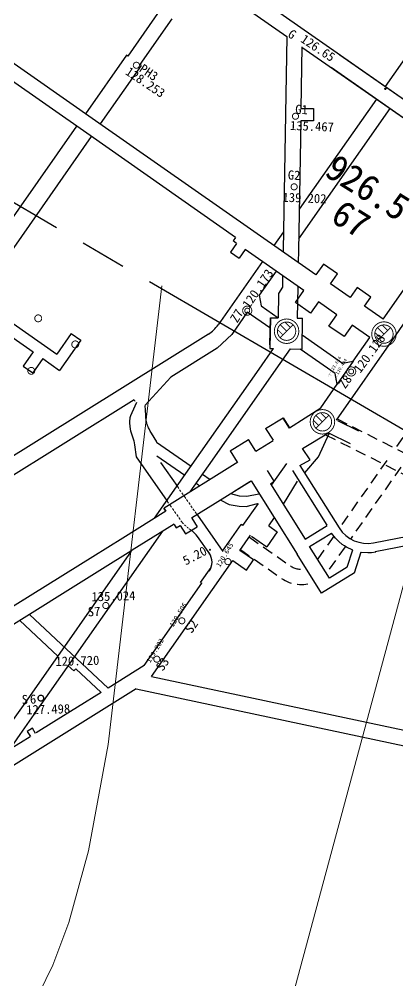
# Model space of a CAD drawing. Header units: inches. Extents: x 36473197 to 36486087, y 3899343 to 3911260.
# Drawn here: x 36483139.6 to 36483262.8, y 3904039.3 to 3904352.6 of the extents above; entities that cross this region are included whole.
import ezdxf

# ---------------------------------------------------------------- set-up
doc = ezdxf.new("R2010")
doc.units = ezdxf.units.IN
doc.header["$MEASUREMENT"] = 0
doc.linetypes.add('可采边界', pattern=[0.047, 0.02, -0.002, 0.003, -0.002, 0.02])
doc.linetypes.add('虚线', pattern=[0.0045, 0.00175, -0.001, 0.00175])
doc.layers.get('0').update_dxf_attribs({"lineweight": 0})
doc.layers.get('Defpoints').update_dxf_attribs({"lineweight": 0})
for name, color, linetype, lineweight in [('4煤底板等值线', 7, 'Continuous', 0), ('井筒', 7, 'Continuous', 0), ('可采边界', 7, 'Continuous', 0), ('四盘区辅运巷', 7, 'Continuous', 0), ('导线点', 7, 'Continuous', 0), ('巷道', 7, 'Continuous', 0), ('巷道掘进尺', 7, 'Continuous', 0), ('立交巷道', 7, 'Continuous', 0), ('西区开拓设计', 7, 'Continuous', 0)]:
    doc.layers.add(name, color=color, linetype=linetype, lineweight=lineweight)
doc.layers.add('保护煤柱', color=7, linetype='Continuous', lineweight=0, true_color=0xff0042)
doc.layers.add('巷道1', color=7, linetype='Continuous', lineweight=0, true_color=0x2d2d2d)
doc.styles.add('仿宋', font='simfang.ttf')
doc.styles.add('宋体', font='SIMSUN.TTC')
doc.styles.add('黑体', font='simhei.ttf')
doc.linetypes.add('保护煤柱', pattern='A,0.0195,-0.001,[6,西北矿业高家堡煤矿2022年采掘接续图(2022.8.14).shx,S=1.01575e-06,R=0,X=0,Y=0],0.0195', length=0.04)
doc.dimstyles.get("Standard").update_dxf_attribs({"dimtxt": 30, "dimasz": 20, "dimexe": 0.18, "dimexo": 0.0625, "dimgap": 0.09, "dimtad": 1, "dimdec": 0, "dimzin": 0, "dimdsep": 46, "dimtxsty": '仿宋', "dimcen": 0.09, "dimclrd": 150, "dimclre": 150, "dimadec": 0, "dimazin": 0, "dimtfac": 1, "dimtdec": 0, "dimtofl": 0, "dimtmove": 0, "dimatfit": 3, "dimfxl": 1, "dimtolj": 1, "dimtzin": 0, "dimlwd": 0, "dimarcsym": 0})

# ---------------------------------------------------------------- blocks, each defined once
blk = doc.blocks.new('lr_block_417')
at = {"color": 7, "const_width": 0.3}
for points in [[(1.5, 0), (1.45, 0.39), (1.3, 0.75), (1.06, 1.06), (0.75, 1.3), (0.39, 1.45), (0, 1.5), (-0.39, 1.45), (-0.75, 1.3), (-1.06, 1.06), (-1.3, 0.75), (-1.45, 0.39), (-1.5, 0), (-1.45, -0.39), (-1.3, -0.75), (-1.06, -1.06), (-0.75, -1.3), (-0.39, -1.45), (0, -1.5), (0.39, -1.45), (0.75, -1.3), (1.06, -1.06), (1.3, -0.75), (1.45, -0.39), (1.5, 0)], [(0.8, 0), (0.77, 0.21), (0.69, 0.4), (0.57, 0.57), (0.4, 0.69), (0.21, 0.77), (0, 0.8), (-0.21, 0.77), (-0.4, 0.69), (-0.57, 0.57), (-0.69, 0.4), (-0.77, 0.21), (-0.8, 0), (-0.77, -0.21), (-0.69, -0.4), (-0.57, -0.57), (-0.4, -0.69), (-0.21, -0.77), (0, -0.8), (0.21, -0.77), (0.4, -0.69), (0.57, -0.57), (0.69, -0.4), (0.77, -0.21), (0.8, 0)]]:
    blk.add_lwpolyline(points, dxfattribs=at)
blk = doc.blocks.new('lr_block_436')
at = {"color": 7, "const_width": 0.3}
for points in [[(1.5, 0), (1.45, 0.39), (1.3, 0.75), (1.06, 1.06), (0.75, 1.3), (0.39, 1.45), (0, 1.5), (-0.39, 1.45), (-0.75, 1.3), (-1.06, 1.06), (-1.3, 0.75), (-1.45, 0.39), (-1.5, 0), (-1.45, -0.39), (-1.3, -0.75), (-1.06, -1.06), (-0.75, -1.3), (-0.39, -1.45), (0, -1.5), (0.39, -1.45), (0.75, -1.3), (1.06, -1.06), (1.3, -0.75), (1.45, -0.39), (1.5, 0)], [(0.8, 0), (0.77, 0.21), (0.69, 0.4), (0.57, 0.57), (0.4, 0.69), (0.21, 0.77), (0, 0.8), (-0.21, 0.77), (-0.4, 0.69), (-0.57, 0.57), (-0.69, 0.4), (-0.77, 0.21), (-0.8, 0), (-0.77, -0.21), (-0.69, -0.4), (-0.57, -0.57), (-0.4, -0.69), (-0.21, -0.77), (0, -0.8), (0.21, -0.77), (0.4, -0.69), (0.57, -0.57), (0.69, -0.4), (0.77, -0.21), (0.8, 0)]]:
    blk.add_lwpolyline(points, dxfattribs=at)
blk = doc.blocks.new('lr_block_100_1')
at = {"color": 7, "const_width": 0.3}
for points in [[(4, 0), (3.86, 1.04), (3.46, 2), (2.83, 2.83), (2, 3.46), (1.04, 3.86), (0, 4), (-1.04, 3.86), (-2, 3.46), (-2.83, 2.83), (-3.46, 2), (-3.86, 1.04), (-4, 0), (-3.86, -1.04), (-3.46, -2), (-2.83, -2.83), (-2, -3.46), (-1.04, -3.86), (0, -4), (1.04, -3.86), (2, -3.46), (2.83, -2.83), (3.46, -2), (3.86, -1.04), (4, 0)], [(3, 0), (2.9, 0.78), (2.6, 1.5), (2.12, 2.12), (1.5, 2.6), (0.78, 2.9), (0, 3), (-0.78, 2.9), (-1.5, 2.6), (-2.12, 2.12), (-2.6, 1.5), (-2.9, 0.78), (-3, 0), (-2.9, -0.78), (-2.6, -1.5), (-2.12, -2.12), (-1.5, -2.6), (-0.78, -2.9), (0, -3), (0.78, -2.9), (1.5, -2.6), (2.12, -2.12), (2.6, -1.5), (2.9, -0.78), (3, 0)], [(-2.8, 0.4), (-1.2, -1.2)], [(-2.12, -2.12), (2.12, 2.12)], [(-2.12, 2.12), (0, 0)], [(-0.4, 2.8), (1.2, 1.2)], [(-0.4, 2.8), (1.2, 1.2)]]:
    blk.add_lwpolyline(points, dxfattribs=at)
blk = doc.blocks.new('lr_block_101_1')
at = {"color": 7, "const_width": 0.3}
for points in [[(4, 0), (3.86, 1.04), (3.46, 2), (2.83, 2.83), (2, 3.46), (1.04, 3.86), (0, 4), (-1.04, 3.86), (-2, 3.46), (-2.83, 2.83), (-3.46, 2), (-3.86, 1.04), (-4, 0), (-3.86, -1.04), (-3.46, -2), (-2.83, -2.83), (-2, -3.46), (-1.04, -3.86), (0, -4), (1.04, -3.86), (2, -3.46), (2.83, -2.83), (3.46, -2), (3.86, -1.04), (4, 0)], [(3, 0), (2.9, 0.78), (2.6, 1.5), (2.12, 2.12), (1.5, 2.6), (0.78, 2.9), (0, 3), (-0.78, 2.9), (-1.5, 2.6), (-2.12, 2.12), (-2.6, 1.5), (-2.9, 0.78), (-3, 0), (-2.9, -0.78), (-2.6, -1.5), (-2.12, -2.12), (-1.5, -2.6), (-0.78, -2.9), (0, -3), (0.78, -2.9), (1.5, -2.6), (2.12, -2.12), (2.6, -1.5), (2.9, -0.78), (3, 0)], [(-2.8, 0.4), (-1.2, -1.2)], [(-2.12, -2.12), (2.12, 2.12)], [(-2.12, 2.12), (0, 0)], [(-0.4, 2.8), (1.2, 1.2)], [(-0.4, 2.8), (1.2, 1.2)]]:
    blk.add_lwpolyline(points, dxfattribs=at)
blk = doc.blocks.new('临时经纬仪导线点')
at = {"color": 0, "const_width": 0.3}
blk.add_lwpolyline([(1, 0), (0.97, 0.26), (0.87, 0.5), (0.71, 0.71), (0.5, 0.87), (0.26, 0.97), (0, 1), (-0.26, 0.97), (-0.5, 0.87), (-0.71, 0.71), (-0.87, 0.5), (-0.97, 0.26), (-1, 0), (-0.97, -0.26), (-0.87, -0.5), (-0.71, -0.71), (-0.5, -0.87), (-0.26, -0.97), (0, -1), (0.26, -0.97), (0.5, -0.87), (0.71, -0.71), (0.87, -0.5), (0.97, -0.26), (1, 0)], dxfattribs=at)
blk = doc.blocks.new('lr_block_360')
at = {"color": 7, "const_width": 0.3}
blk.add_lwpolyline([(1, 0), (0.97, 0.26), (0.87, 0.5), (0.71, 0.71), (0.5, 0.87), (0.26, 0.97), (0, 1), (-0.26, 0.97), (-0.5, 0.87), (-0.71, 0.71), (-0.87, 0.5), (-0.97, 0.26), (-1, 0), (-0.97, -0.26), (-0.87, -0.5), (-0.71, -0.71), (-0.5, -0.87), (-0.26, -0.97), (0, -1), (0.26, -0.97), (0.5, -0.87), (0.71, -0.71), (0.87, -0.5), (0.97, -0.26), (1, 0)], dxfattribs=at)
blk = doc.blocks.new('lr_block_351')
at = {"color": 7, "const_width": 0.3}
blk.add_lwpolyline([(1, 0), (0.97, 0.26), (0.87, 0.5), (0.71, 0.71), (0.5, 0.87), (0.26, 0.97), (0, 1), (-0.26, 0.97), (-0.5, 0.87), (-0.71, 0.71), (-0.87, 0.5), (-0.97, 0.26), (-1, 0), (-0.97, -0.26), (-0.87, -0.5), (-0.71, -0.71), (-0.5, -0.87), (-0.26, -0.97), (0, -1), (0.26, -0.97), (0.5, -0.87), (0.71, -0.71), (0.87, -0.5), (0.97, -0.26), (1, 0)], dxfattribs=at)
blk = doc.blocks.new('lr_block_314')
at = {"true_color": 0xff8040}
blk.add_hatch(color=11, dxfattribs=at).paths.add_polyline_path([(0.02, -0.01), (0.02, -0.01), (0.02, 0), (0.02, 0), (0.02, 0.01), (0.02, 0.02), (0.01, 0.02), (0.01, 0.02), (0, 0.02), (0, 0.02), (-0.01, 0.02), (-0.02, 0.02), (-0.02, 0.01), (-0.02, 0.01), (-0.02, 0), (-0.02, 0), (-0.02, -0.01), (-0.02, -0.02), (-0.01, -0.02), (-0.01, -0.02), (0, -0.02), (0, -0.02), (0.01, -0.02), (0.02, -0.02)], flags=17)
blk = doc.blocks.new('lr_block_315')
at = {"true_color": 0xff8040}
blk.add_hatch(color=11, dxfattribs=at).paths.add_polyline_path([(0.02, -0.01), (0.02, -0.01), (0.02, 0), (0.02, 0), (0.02, 0.01), (0.02, 0.02), (0.01, 0.02), (0.01, 0.02), (0, 0.02), (0, 0.02), (-0.01, 0.02), (-0.02, 0.02), (-0.02, 0.01), (-0.02, 0.01), (-0.02, 0), (-0.02, 0), (-0.02, -0.01), (-0.02, -0.02), (-0.01, -0.02), (-0.01, -0.02), (0, -0.02), (0, -0.02), (0.01, -0.02), (0.02, -0.02)], flags=17)
blk = doc.blocks.new('lr_block_316')
at = {"true_color": 0xff8040}
blk.add_hatch(color=11, dxfattribs=at).paths.add_polyline_path([(0.02, -0.01), (0.02, -0.01), (0.02, 0), (0.02, 0), (0.02, 0.01), (0.02, 0.02), (0.01, 0.02), (0.01, 0.02), (0, 0.02), (0, 0.02), (-0.01, 0.02), (-0.02, 0.02), (-0.02, 0.01), (-0.02, 0.01), (-0.02, 0), (-0.02, 0), (-0.02, -0.01), (-0.02, -0.02), (-0.01, -0.02), (-0.01, -0.02), (0, -0.02), (0, -0.02), (0.01, -0.02), (0.02, -0.02)], flags=17)
blk = doc.blocks.new('lr_block_316_1')
at = {"true_color": 0xff8040}
blk.add_hatch(color=11, dxfattribs=at).paths.add_polyline_path([(0.02, -0.01), (0.02, -0.01), (0.02, 0), (0.02, 0), (0.02, 0.01), (0.02, 0.02), (0.01, 0.02), (0.01, 0.02), (0, 0.02), (0, 0.02), (-0.01, 0.02), (-0.02, 0.02), (-0.02, 0.01), (-0.02, 0.01), (-0.02, 0), (-0.02, 0), (-0.02, -0.01), (-0.02, -0.02), (-0.01, -0.02), (-0.01, -0.02), (0, -0.02), (0, -0.02), (0.01, -0.02), (0.02, -0.02)], flags=17)
blk = doc.blocks.new('lr_block_315_1')
at = {"true_color": 0xff8040}
blk.add_hatch(color=11, dxfattribs=at).paths.add_polyline_path([(0.02, -0.01), (0.02, -0.01), (0.02, 0), (0.02, 0), (0.02, 0.01), (0.02, 0.02), (0.01, 0.02), (0.01, 0.02), (0, 0.02), (0, 0.02), (-0.01, 0.02), (-0.02, 0.02), (-0.02, 0.01), (-0.02, 0.01), (-0.02, 0), (-0.02, 0), (-0.02, -0.01), (-0.02, -0.02), (-0.01, -0.02), (-0.01, -0.02), (0, -0.02), (0, -0.02), (0.01, -0.02), (0.02, -0.02)], flags=17)
blk = doc.blocks.new('*D205')
at = {"layer": 'Defpoints', "color": 0, "transparency": 16777216}
for p in [(36485936.09, 3904772.87), (36482207.75, 3899448.44), (36482358.83, 3899342.66)]:
    blk.add_point(p, dxfattribs=at)
at = {"layer": '四盘区辅运巷', "color": 150, "lineweight": -2, "transparency": 16777216}
for p, q in [((36485936.14, 3904772.84), (36486087.31, 3904666.98)), ((36482207.81, 3899448.41), (36482358.98, 3899342.55))]:
    blk.add_line(p, q, dxfattribs=at)
at = {"layer": '四盘区辅运巷', "color": 150, "lineweight": 0, "transparency": 16777216}
blk.add_line((36486075.69, 3904650.7), (36482370.3, 3899359.04), dxfattribs=at)
at = {"layer": '四盘区辅运巷', "color": 150, "transparency": 16777216}
for points in [[(36486072.96, 3904652.61), (36486078.42, 3904648.79), (36486087.16, 3904667.08)], [(36482367.57, 3899360.95), (36482373.03, 3899357.13), (36482358.83, 3899342.66)]]:
    blk.add_solid(points, dxfattribs=at)
at = {"layer": '四盘区辅运巷', "color": 0, "transparency": 16777216, "insert": (36484210.49, 3902013.62), "char_height": 30, "attachment_point": 5, "rotation": 54.9991, "style": '仿宋'}
blk.add_mtext('\\A1;650', dxfattribs=at)

msp = doc.modelspace()

# ---------------------------------------------------------------- linework, layer by layer
at = {"layer": '4煤底板等值线', "color": 7, "linetype": 'Continuous', "lineweight": 0, "flags": 128}
for points in [[(36483145.91, 3904034.97), (36483150.51, 3904044.32), (36483155.75, 3904058.23), (36483162.1, 3904081.59), (36483168.52, 3904116.21), (36483186.02, 3904265.7)], [(36483228.66, 3904034.47), (36483276.93, 3904213.84)]]:
    msp.add_lwpolyline(points, dxfattribs=at)
at = {"layer": '保护煤柱', "color": 1, "linetype": '保护煤柱', "lineweight": 30, "ltscale": 3750, "true_color": 0xff0000}
msp.add_arc((36483278.44, 3904278.55, -0.2), 409.89, 83.3491, 268.7631, dxfattribs=at)
msp.add_arc((36483278.44, 3904278.55, -0.2), 409.89, 83.3491, 268.7631, dxfattribs=at)
at = {"layer": '可采边界', "linetype": '可采边界', "lineweight": 30, "ltscale": 5000, "flags": 128}
msp.add_lwpolyline([(36482890.49, 3904878.59), (36482874.03, 3904848.73), (36482864.38, 3904826.44), (36482852.28, 3904788.78), (36482843.27, 3904750.22), (36482826.19, 3904566.7), (36482825.62, 3904535.03), (36482826.03, 3904527.65), (36482826.82, 3904521.5), (36482827.44, 3904518.47), (36482828.64, 3904514.46), (36482830.95, 3904508.61), (36482832.79, 3904504.85), (36482833.82, 3904503.03), (36482837.17, 3904498.06), (36482840.87, 3904493.33), (36482857.49, 3904475.64), (36482898.18, 3904439.37), (36482935.02, 3904411.22), (36483404.1, 3904137.41), (36483593.98, 3904056.36), (36483643.59, 3904040.14), (36483677.07, 3904031.93), (36483701.95, 3904027.95), (36483717.88, 3904026.72), (36483725.47, 3904026.59), (36483740.62, 3904027.31), (36483752.79, 3904029.17), (36483764.72, 3904032.17), (36483772.41, 3904034.93), (36483797.37, 3904048.24), (36483800.87, 3904050.36), (36483830.53, 3904074.08), (36483863.4, 3904108.5), (36483908.01, 3904166.75), (36483940.98, 3904215.19)], dxfattribs=at)
at = {"layer": '导线点', "color": 7, "const_width": 0.3}
for points in [[(36483146.88, 3904255.11, -1), (36483144.62, 3904255.11, -1), (36483146.88, 3904255.11)], [(36483158.94, 3904246.63, -1), (36483156.68, 3904246.63, -1), (36483158.94, 3904246.63)], [(36483144.62, 3904238, -1), (36483142.37, 3904238, -1), (36483144.62, 3904238)]]:
    msp.add_lwpolyline(points, format="xyb", dxfattribs=at)
at = {"layer": '导线点', "color": 7}
for centre, radius in [((36483258.7, 3904329.88), 0.25), ((36483146.62, 3904131.37), 0.892)]:
    msp.add_circle(centre, radius, dxfattribs=at)
at = {"layer": '巷道', "color": 30, "linetype": 'Continuous', "lineweight": 30, "true_color": 0xff8000}
msp.add_line((36483215.82, 3904176.38), (36483211.89, 3904179.13), dxfattribs=at)
at = {"layer": '巷道1', "color": 30, "linetype": 'Continuous', "lineweight": 30, "true_color": 0xff8000}
for p, q in [((36483201.74, 3904370.53, -0.2), (36483281.32, 3904314.81, -0.2)), ((36483198.87, 3904366.44, -0.2), (36483226.66, 3904346.98, -0.2)), ((36483275.89, 3904355.24, -0.2), (36483258.68, 3904330.66, -0.2)), ((36483226.66, 3904346.99), (36483225.44, 3904277.34)), ((36483231.6, 3904343.53), (36483231.25, 3904323.53)), ((36483231.6, 3904343.52, -0.2), (36483278.45, 3904310.72, -0.2)), ((36483243.93, 3904340.99, -0.2), (36483385.21, 3904242.07, -0.2)), ((36483241.06, 3904336.9, -0.2), (36483369.93, 3904246.66, -0.2)), ((36483255.81, 3904326.57, -0.2), (36483230.68, 3904290.67, -0.2)), ((36483231.25, 3904323.53), (36483235.34, 3904323.53)), ((36483235.34, 3904323.53), (36483235.34, 3904319.52)), ((36483231.18, 3904319.5), (36483230.44, 3904277.25)), ((36483235.34, 3904319.52), (36483231.18, 3904319.5)), ((36483225.55, 3904283.34, -0.2), (36483222.41, 3904278.87, -0.2)), ((36483210.29, 3904279.54, -0.2), (36483208.28, 3904276.68, -0.2)), ((36483209.99, 3904281.46, -0.2), (36483209.19, 3904280.32, -0.2)), ((36483208.28, 3904276.68, -0.2), (36483211.15, 3904274.67, -0.2)), ((36483213.16, 3904277.54, -0.2), (36483211.15, 3904274.67, -0.2)), ((36483218.74, 3904273.63, -0.2), (36483204.3, 3904252.99, -0.2)), ((36483257.98, 3904254.82, -0.2), (36483270.2, 3904272.34, -0.2)), ((36483262.23, 3904249.74, -0.2), (36483275.6, 3904269.3, -0.2)), ((36483231.3, 3904264.83, -0.2), (36483231.3, 3904264.83, -0.2)), ((36483130.26, 3904258.55), (36483151.8, 3904243.47)), ((36483128.08, 3904255.44), (36483144.13, 3904244.2)), ((36483201.15, 3904250, -0.2), (36483128.7, 3904204.73, -0.2)), ((36483156.5, 3904250.18), (36483159.61, 3904248)), ((36483242.79, 3904221.89, -0.2), (36483262.23, 3904249.74, -0.2)), ((36483147.24, 3904242.02), (36483152.73, 3904238.17)), ((36483248.29, 3904241.14, -0.2), (36483243.03, 3904233.64, -0.2)), ((36483140.86, 3904239.53), (36483143.97, 3904237.35)), ((36483188.9, 3904235.98, -0.2), (36483180.61, 3904226.82, -0.2)), ((36483176.98, 3904228.54, -0.2), (36483111.75, 3904187.77, -0.2)), ((36483176.98, 3904228.54, -0.2), (36483177.25, 3904228.11, -0.2)), ((36483227.5, 3904219.42, -0.2), (36483237.71, 3904225.91, -0.2)), ((36483219.75, 3904219.18, -0.2), (36483225.43, 3904222.73, -0.2)), ((36483219.75, 3904219.18, -0.2), (36483225.43, 3904222.73, -0.2)), ((36483225.4, 3904222.59, -0.2), (36483227.47, 3904219.29, -0.2)), ((36483225.43, 3904222.73, -0.2), (36483227.5, 3904219.42, -0.2)), ((36483225.43, 3904222.73, -0.2), (36483227.5, 3904219.42, -0.2)), ((36483219.75, 3904219.18, -0.2), (36483222.18, 3904215.41, -0.2)), ((36483243.19, 3904221.8, -0.2), (36483249.96, 3904218.45, -0.2)), ((36483236.95, 3904210.04), (36483240.47, 3904217.56, -0.2)), ((36483240.18, 3904217.85, -0.2), (36483247.32, 3904214.37, -0.2)), ((36483184.28, 3904214.81, -0.2), (36483195.51, 3904206.95, -0.2)), ((36483208.22, 3904211.97, -0.2), (36483214.16, 3904215.68, -0.2)), ((36483216.63, 3904211.81, -0.2), (36483214.16, 3904215.68, -0.2)), ((36483216.63, 3904211.81, -0.2), (36483222.24, 3904215.31, -0.2)), ((36483177.6, 3904210.04, 1.82), (36483187.74, 3904195.56, 1.82)), ((36483184.35, 3904210.37, -0.2), (36483193.44, 3904204, -0.2)), ((36483208.22, 3904211.97, -0.2), (36483210.55, 3904208.24, -0.2)), ((36483208.22, 3904211.97, -0.2), (36483210.55, 3904208.24, -0.2)), ((36483232.49, 3904204.83), (36483236.95, 3904210.04)), ((36483185.58, 3904208.11, 1.82), (36483191.05, 3904200.29, 1.82)), ((36483210.69, 3904208.21, -0.2), (36483186.69, 3904193.21, -0.2)), ((36483226.52, 3904207.78, -0.2), (36483221.58, 3904200.78, -0.2)), ((36483230.91, 3904207.17, -0.2), (36483234.22, 3904209.06, -0.2)), ((36483230.91, 3904207.17, -0.2), (36483243.75, 3904186.82, -0.2)), ((36483199.27, 3904204.32, -0.2), (36483201.72, 3904202.6, -0.2)), ((36483222.57, 3904202.03, -0.2), (36483220.33, 3904205.52, -0.2)), ((36483228.53, 3904205.51, -0.2), (36483239.67, 3904187.69, -0.2)), ((36483195.68, 3904190.11, -0.2), (36483215.05, 3904202.17, -0.2)), ((36483197.21, 3904201.37, -0.2), (36483198.4, 3904200.53, -0.2)), ((36483209.37, 3904198.66, -0.2), (36483214.61, 3904201.93, -0.2)), ((36483215.05, 3904202.17, -0.2), (36483229.99, 3904178.25, -0.2)), ((36483221.33, 3904201.18, -0.2), (36483222.57, 3904202.03, -0.2)), ((36483221.33, 3904201.18, -0.2), (36483232.59, 3904183.15, -0.2)), ((36483225.54, 3904194.62), (36483230.13, 3904202.07)), ((36483212.35, 3904187.65, -0.2), (36483217.43, 3904194.78, -0.2)), ((36483187.27, 3904192.28, -0.2), (36483173.24, 3904183.51, -0.2)), ((36483186.63, 3904193.3, -0.2), (36483187.27, 3904192.28, -0.2)), ((36483187.27, 3904192.28, -0.2), (36483186.63, 3904193.3, -0.2)), ((36483197.57, 3904190.99, 1.82), (36483205.87, 3904179.15, 1.82)), ((36483189.95, 3904188.05, -0.2), (36483176.31, 3904179.53, -0.2)), ((36483190, 3904187.91, -0.2), (36483190.66, 3904186.85, -0.2)), ((36483195.75, 3904190.03, -0.2), (36483197.5, 3904187.23, -0.2)), ((36483205.76, 3904179.3, -0.2), (36483211.85, 3904187.99, -0.2)), ((36483212.35, 3904187.65, -0.2), (36483211.85, 3904187.99, -0.2)), ((36483220.84, 3904187.48), (36483222.63, 3904190.2)), ((36483298.3, 3904190.33, -0.2), (36483254.88, 3904181.89, -0.2)), ((36483305, 3904188.68, -0.2), (36483255.43, 3904179.04, -0.2)), ((36483190.66, 3904186.85, -0.2), (36483191.93, 3904187.65, -0.2)), ((36483191.93, 3904187.65, -0.2), (36483193.68, 3904184.85, -0.2)), ((36483193.68, 3904184.85, -0.2), (36483197.5, 3904187.23, -0.2)), ((36483223.57, 3904185.6, 0), (36483220.12, 3904180.69, 0)), ((36483220.85, 3904187.5), (36483223.55, 3904185.58)), ((36483232.59, 3904183.15, -0.2), (36483239.8, 3904187.66, -0.2)), ((36483173.24, 3904183.51, -0.2), (36483139.1, 3904162.18, -0.2)), ((36483197.53, 3904184.08, 1.82), (36483201.48, 3904178.43, 1.82)), ((36483211.39, 3904179.48, -0.2), (36483214.86, 3904184.44, -0.2)), ((36483215.16, 3904184.17), (36483220.12, 3904180.69)), ((36483175.89, 3904179.27, -0.2), (36483166.68, 3904173.51, -0.2)), ((36483176.31, 3904179.53, -0.2), (36483175.89, 3904179.27, -0.2)), ((36483215.82, 3904176.38, 0), (36483211.39, 3904179.48, 0)), ((36483240.53, 3904170.45, -0.2), (36483234.07, 3904180.79, -0.2)), ((36483246.32, 3904174.06, -0.2), (36483248.16, 3904179.72, -0.2)), ((36483248.67, 3904172.23, -0.2), (36483250.88, 3904179.03, -0.2)), ((36483164.39, 3904177.98, -0.2), (36483115.62, 3904147.51, -0.2)), ((36483182.64, 3904138.44, -0.2), (36483209.07, 3904176.18, -0.2)), ((36483209.07, 3904176.18, 0), (36483213.52, 3904173.1, 0)), ((36483213.52, 3904173.1, 0), (36483215.82, 3904176.38, 0)), ((36483237.94, 3904165.53, -0.2), (36483229.99, 3904178.25, -0.2)), ((36483166.68, 3904173.51, -0.2), (36483070.93, 3904113.68, -0.2)), ((36483198.61, 3904169.09, -0.2), (36483202.03, 3904173.96, -0.2)), ((36483248.67, 3904172.23, -0.2), (36483237.94, 3904165.53, -0.2)), ((36483246.32, 3904174.06, -0.2), (36483240.53, 3904170.45, -0.2)), ((36483198.61, 3904169.09, -0.2), (36483199.02, 3904168.8, -0.2)), ((36483180.22, 3904141.95, -0.2), (36483199.02, 3904168.8, -0.2)), ((36483139.72, 3904156.67, -0.2), (36483152.16, 3904145.03, -0.2)), ((36483142.88, 3904158.64, -0.2), (36483168.53, 3904134.65, -0.2)), ((36483155.52, 3904141.89, -0.2), (36483157.31, 3904140.21, -0.2)), ((36483157.99, 3904140.94, -0.2), (36483157.31, 3904140.21, -0.2)), ((36483166.24, 3904133.22, -0.2), (36483157.99, 3904140.94, -0.2)), ((36483180.24, 3904141.97, -0.2), (36483168.53, 3904134.65, -0.2)), ((36483182.64, 3904138.44, -0.2), (36483533.49, 3904063.87, -0.2)), ((36483177.58, 3904134.41, -0.2), (36483103.34, 3904088.02, -0.2)), ((36483166.24, 3904133.22, -0.2), (36483150.84, 3904123.6, -0.2)), ((36483177.58, 3904134.41, -0.2), (36483463.31, 3904073.68, -0.2)), ((36483150.85, 3904123.61, -0.2), (36483145.1, 3904120.01, -0.2)), ((36483143.85, 3904121.59, -0.2), (36483142.16, 3904120.53, -0.2)), ((36483142.16, 3904120.53, -0.2), (36483143.22, 3904118.83, -0.2)), ((36483144.91, 3904119.89, -0.2), (36483143.85, 3904121.59, -0.2)), ((36483139.95, 3904116.79, -0.2), (36483136.62, 3904114.71, -0.2)), ((36483143.18, 3904118.81, -0.2), (36483139.95, 3904116.79, -0.2))]:
    msp.add_line(p, q, dxfattribs=at)
at = {"layer": '巷道1', "color": 30, "linetype": 'Continuous', "lineweight": 30, "true_color": 0xff8000, "flags": 128}
for points in [[(36483162.61, 3904314.64), (36482774.5, 3904586.4)], [(36483185.34, 3904355.48), (36483174.87, 3904340.52)], [(36483189.27, 3904352.72), (36483178.8, 3904337.77)], [(36483165.47, 3904318.74), (36483121.16, 3904349.77)], [(36483174.46, 3904340.81), (36483161.13, 3904321.78)], [(36483174.87, 3904340.52), (36483174.46, 3904340.81)], [(36483179.21, 3904337.48), (36483165.88, 3904318.45)], [(36483179.21, 3904337.48), (36483178.8, 3904337.77)], [(36483260.24, 3904323.47), (36483230.51, 3904281.01)], [(36483158.26, 3904317.68), (36483102.99, 3904238.74)], [(36483236.16, 3904269.24), (36483165.47, 3904318.74)], [(36483163.02, 3904314.36), (36483126.71, 3904262.5)], [(36483209.99, 3904281.46), (36483162.61, 3904314.64)], [(36483210.29, 3904279.54), (36483209.19, 3904280.32)], [(36483232.25, 3904264.17), (36483213.16, 3904277.54)], [(36483225.44, 3904277.34), (36483225.43, 3904276.76)], [(36483230.44, 3904277.25), (36483230.37, 3904273.3)], [(36483249.52, 3904265.14), (36483247.23, 3904261.86), (36483240.84, 3904266.33), (36483243.13, 3904269.61), (36483238.63, 3904272.76), (36483236.16, 3904269.24), (36483236.16, 3904269.24)], [(36483223.17, 3904270.53), (36483217.65, 3904262.64), (36483218.26, 3904259.16), (36483223.86, 3904255.24)], [(36483225.3, 3904269.04), (36483225.23, 3904265.22)], [(36483224, 3904263.24), (36483223.86, 3904255.24)], [(36483225.23, 3904265.22), (36483224, 3904263.24)], [(36483247.94, 3904252.94), (36483245.3, 3904249.17), (36483240.39, 3904252.61), (36483242.97, 3904256.3), (36483236.99, 3904260.48), (36483234.41, 3904256.8), (36483229.49, 3904260.24), (36483232.25, 3904264.17)], [(36483230.23, 3904265.33), (36483230.06, 3904255.22)], [(36483230.24, 3904265.58), (36483230.23, 3904265.33)], [(36483251.96, 3904259.03), (36483254.03, 3904261.98), (36483249.52, 3904265.14), (36483247.23, 3904261.86), (36483247.23, 3904261.86)], [(36483213.8, 3904257.16), (36483208.72, 3904249.9), (36483204.01, 3904245.42), (36483188.9, 3904235.98)], [(36483221.12, 3904252.04), (36483213.8, 3904257.16)], [(36483257.98, 3904254.82), (36483251.96, 3904259.03)], [(36483221.31, 3904255.29), (36483221.13, 3904245.29)], [(36483221.15, 3904246.48), (36483221.31, 3904255.29)], [(36483221.31, 3904255.29), (36483223.86, 3904255.24)], [(36483230.06, 3904255.22), (36483231.78, 3904255.19)], [(36483231.61, 3904245.11), (36483231.78, 3904255.19)], [(36483253.7, 3904248.9), (36483247.94, 3904252.94)], [(36483156.5, 3904250.18), (36483151.8, 3904243.47)], [(36483159.61, 3904248), (36483152.73, 3904238.17)], [(36483231.69, 3904249.76), (36483244.83, 3904240.56), (36483248.29, 3904241.14), (36483253.7, 3904248.9)], [(36483144.13, 3904244.2), (36483140.86, 3904239.53)], [(36483198.73, 3904211.56), (36483217.66, 3904238.59), (36483217.66, 3904238.59), (36483222.33, 3904245.27)], [(36483202.5, 3904208.93), (36483223.2, 3904238.5), (36483223.2, 3904238.5), (36483227.88, 3904245.17)], [(36483221.13, 3904245.29), (36483222.33, 3904245.27)], [(36483227.88, 3904245.17), (36483231.61, 3904245.11)], [(36483237.71, 3904225.91), (36483243.03, 3904233.64), (36483242.44, 3904237.1), (36483231, 3904245.12)], [(36483147.24, 3904242.02), (36483143.97, 3904237.35)], [(36483177.77, 3904227.72), (36483176.17, 3904224.35), (36483175.8, 3904223.36), (36483175.61, 3904222.69), (36483175.54, 3904222.35), (36483175.48, 3904221.87), (36483175.46, 3904220.91), (36483175.52, 3904219.94), (36483175.66, 3904218.98), (36483175.76, 3904218.51), (36483176.85, 3904215.23), (36483177.11, 3904213.95), (36483177.6, 3904210.04)], [(36483184.32, 3904214.84), (36483183.49, 3904216.25), (36483182.63, 3904217.65), (36483182.22, 3904218.35), (36483181.83, 3904219.07), (36483181.66, 3904219.43), (36483181.49, 3904219.79), (36483181.41, 3904219.98), (36483181.34, 3904220.16), (36483181.2, 3904220.54), (36483181.11, 3904220.91), (36483181.03, 3904221.28), (36483180.91, 3904222.04), (36483180.82, 3904222.82), (36483180.76, 3904223.6), (36483180.68, 3904225.17), (36483180.58, 3904226.74)], [(36483234.22, 3904209.06), (36483231.78, 3904212.69), (36483240.18, 3904217.85)], [(36483208.3, 3904197.99), (36483211.14, 3904197.3), (36483213.63, 3904197.18), (36483217.55, 3904197.89)], [(36483205.16, 3904195.91), (36483207.9, 3904194.49), (36483211.13, 3904193.92), (36483213.38, 3904193.81), (36483217.15, 3904194.79)], [(36483234.07, 3904180.79), (36483241.24, 3904185.16)], [(36483248.12, 3904179.62), (36483246.14, 3904180.53), (36483245.42, 3904180.96), (36483244.73, 3904181.44), (36483243.56, 3904182.4), (36483243.02, 3904182.92), (36483242.5, 3904183.48), (36483241.24, 3904185.16)], [(36483250.85, 3904178.93), (36483253.06, 3904178.79), (36483254.24, 3904178.86), (36483255.68, 3904179.09)], [(36483180.22, 3904141.95), (36483168.53, 3904134.65)], [(36483136.47, 3904114.62), (36483139.9, 3904119.51)]]:
    msp.add_lwpolyline(points, dxfattribs=at)
at = {"layer": '巷道1', "color": 30, "lineweight": 30, "true_color": 0xff8000, "flags": 128}
for points in [[(36483183.65, 3904190.01), (36483198.73, 3904211.56)], [(36483195.24, 3904198.55), (36483202.5, 3904208.93)], [(36483145.23, 3904127.13), (36483186.28, 3904185.76)], [(36483141.47, 3904129.76), (36483176.08, 3904179.21)], [(36483136.13, 3904122.15), (36483141.47, 3904129.76)], [(36483139.9, 3904119.51), (36483145.23, 3904127.13)]]:
    msp.add_lwpolyline(points, dxfattribs=at)
at = {"layer": '巷道1', "color": 30, "linetype": 'Continuous', "lineweight": 30, "true_color": 0xff8000}
for centre, radius, start, end in [((36483195.31, 3904259.21), 10.9, 302.3892, 325.3575), ((36483190.18, 3904178.88, 2.32), 9, 34.7236, 51.2056), ((36483197.32, 3904175.66, 1.82), 5, 323.6698, 36.3383)]:
    msp.add_arc(centre, radius, start, end, dxfattribs=at)
msp.add_ellipse((36483252.82, 3904192.49, -0.2), major_axis=(8.77, -6.14), ratio=0.999998, start_param=4.310926, end_param=5.515204, dxfattribs=at)
at = {"layer": '巷道掘进尺', "color": 3, "true_color": 0x00ff00, "const_width": 0.3}
msp.add_lwpolyline([(36483201.84, 3904179.71, -1), (36483201.5, 3904179.71, -1), (36483201.84, 3904179.71)], format="xyb", dxfattribs=at)
at = {"layer": '立交巷道', "color": 30, "linetype": '虚线', "lineweight": 0, "ltscale": 444.444444, "true_color": 0xff8000}
for p, q in [((36483191.05, 3904200.29, 1.82), (36483193.32, 3904197.06, 1.82)), ((36483187.74, 3904195.56, 1.82), (36483188.71, 3904194.18, 1.82)), ((36483188.71, 3904194.18, 1.82), (36483192.5, 3904188.77, 1.82)), ((36483193.32, 3904197.06, 1.82), (36483197.57, 3904190.99, 1.82)), ((36483193.32, 3904197.06, 1.82), (36483197.57, 3904190.99, 1.82)), ((36483195.54, 3904186.11), (36483194.62, 3904186.79))]:
    msp.add_line(p, q, dxfattribs=at)
msp.add_arc((36483200.74, 3904195.47, 1.82), 10.62, 219.1259, 234.8196, dxfattribs=at)
at = {"layer": '西区开拓设计', "color": 30, "linetype": '虚线', "lineweight": 30, "ltscale": 2000, "true_color": 0xff8000}
for p, q in [((36483280.17, 3904238.8, -0.2), (36483261.84, 3904212.61, -0.2)), ((36483243.08, 3904222.34, -0.2), (36483303.81, 3904191.4)), ((36483239.28, 3904217.21, -0.2), (36483293.76, 3904189.45)), ((36483259.18, 3904208.81, -0.2), (36483243.72, 3904186.72, -0.2)), ((36483263.78, 3904206.66, -0.2), (36483247.34, 3904183.18, -0.2)), ((36483214.49, 3904183.81, -0.2), (36483227.83, 3904174.47, -0.2)), ((36483241.91, 3904184.13, -0.2), (36483236.62, 3904176.57, -0.2)), ((36483211.57, 3904179.75, -0.2), (36483224.96, 3904170.38, -0.2)), ((36483245.62, 3904180.71, -0.2), (36483240.28, 3904173.08, -0.2))]:
    msp.add_line(p, q, dxfattribs=at)
at = {"layer": '西区开拓设计', "color": 30, "linetype": 'Continuous', "lineweight": 30, "true_color": 0xff8000}
for p, q in [((36483232.59, 3904183.15, -0.2), (36483239.8, 3904187.66, -0.2)), ((36483240.53, 3904170.45, -0.2), (36483234.07, 3904180.79, -0.2)), ((36483237.94, 3904165.53, -0.2), (36483229.99, 3904178.25, -0.2)), ((36483198.61, 3904169.09, -0.2), (36483199.02, 3904168.8, -0.2))]:
    msp.add_line(p, q, dxfattribs=at)
at = {"layer": '西区开拓设计', "color": 30, "linetype": 'Continuous', "lineweight": 30, "true_color": 0xff8000, "flags": 128}
msp.add_lwpolyline([(36483234.07, 3904180.79), (36483241.24, 3904185.16)], dxfattribs=at)
at = {"layer": '西区开拓设计', "color": 30, "linetype": '虚线', "lineweight": 30, "ltscale": 2000, "true_color": 0xff8000}
for radius, end in [(6, 284.9791), (11, 292.8198)]:
    msp.add_arc((36483231.27, 3904179.39, -0.2), radius, 235.0153, end, dxfattribs=at)

# ---------------------------------------------------------------- block references
at = {"layer": '导线点', "color": 7}
for name, p in [('lr_block_360', (36483177.69, 3904337.57, -0.2)), ('lr_block_417', (36483213.78, 3904257.63, -0.2)), ('lr_block_100_1', (36483226.59, 3904250.92, -0.2)), ('lr_block_101_1', (36483258.28, 3904249.99, -0.2)), ('lr_block_436', (36483247.61, 3904237.81, -0.2)), ('lr_block_100_1', (36483238.25, 3904221.4, -0.2)), ('lr_block_351', (36483207.49, 3904175.85, -0.2)), ('lr_block_351', (36483167.75, 3904161.55, -0.2)), ('lr_block_351', (36483192.51, 3904156.57, -0.2)), ('lr_block_351', (36483184.36, 3904144.05, -0.2)), ('lr_block_351', (36483146.62, 3904131.37, -0.2))]:
    msp.add_blockref(name, p, dxfattribs=at)
at = {"layer": '导线点', "color": 7, "rotation": 9.686697337865286e-10}
for p in [(36483229.48, 3904320.96), (36483229.04, 3904297.97)]:
    msp.add_blockref('临时经纬仪导线点', p, dxfattribs=at)
at = {"layer": '巷道1', "color": 11, "lineweight": 30, "true_color": 0xff8040}
for name, p in [('lr_block_314', (36483224.02, 3904196.96, -0.2)), ('lr_block_316', (36483240.98, 3904191.08, -0.2)), ('lr_block_315', (36483230.76, 3904186.13, -0.2))]:
    msp.add_blockref(name, p, dxfattribs=at)
at = {"layer": '西区开拓设计', "color": 11, "lineweight": 30, "true_color": 0xff8040}
for name, p in [('lr_block_316_1', (36483240.98, 3904191.08, -0.2)), ('lr_block_315_1', (36483230.76, 3904186.13, -0.2))]:
    msp.add_blockref(name, p, dxfattribs=at)

# ---------------------------------------------------------------- texts
at = {"layer": '井筒', "color": 1, "true_color": 0xff0000, "style": '黑体'}
msp.add_text('926.5', height=8.496, rotation=327.9499, dxfattribs=at).set_placement((36483238.54, 3904301.89, -0.2))
at = {"layer": '井筒', "style": '黑体'}
msp.add_text('67', height=8.496, rotation=327.9499, dxfattribs=at).set_placement((36483240.47, 3904287.05, -0.2))
at = {"layer": '导线点', "style": '黑体'}
for s, height, rotation, p in [('G', 3, 323.2767, (36483226.7, 3904347.12)), ('126.65', 3, 326.2482, (36483230.89, 3904345.37)), ('128.253', 3, 326.2482, (36483173.87, 3904334.77, -0.2)), ('PH3', 3, 326.2482, (36483178.37, 3904335.7, -0.2)), ('G1', 3, 357.7952, (36483229.36, 3904321.76)), ('135.467', 3, 357.7952, (36483227.65, 3904316.49)), ('G2', 3, 357.7952, (36483226.95, 3904300.35)), ('139.202', 3, 357.7952, (36483225.23, 3904293.11)), ('120.173', 3, 55.5229, (36483214.39, 3904258.06, -0.2)), ('Z7', 3, 59.0956, (36483210.57, 3904253.45, -0.2)), ('120.128', 3, 54.1026, (36483250.56, 3904237.02, -0.2)), ('┬123.624', 1.059, 58.4299, (36483240.54, 3904235.94, -0.2)), ('120.484', 1.059, 58.4299, (36483243.33, 3904236.64)), ('┬', 1.06, 239.2173, (36483242.73, 3904236.82)), ('Z8', 3, 55.0273, (36483245.69, 3904231.98, -0.2)), ('120.645', 1.601, 58.9345, (36483204.88, 3904173.88)), ('135.024', 3, 1.6029, (36483163.14, 3904162.91)), ('S7', 3, 1.6029, (36483161.92, 3904158.01, -0.2)), ('120.506', 1.598, 58.9345, (36483189.71, 3904154.37)), ('S2', 3, 55.7956, (36483195.68, 3904152.23, -0.2)), ('119.202', 1.602, 58.9345, (36483182.19, 3904142.72)), ('120.720', 3, 1.6029, (36483151.4, 3904141.84, -0.2)), ('S3', 3, 55.7956, (36483186.28, 3904139.93, -0.2)), ('S', 3, 1.6029, (36483140.41, 3904129.38, -0.2)), ('6', 3, 1.6029, (36483143.1, 3904129.54, -0.2)), ('127.498', 3, 1.6029, (36483141.91, 3904126.06))]:
    msp.add_text(s, height=height, rotation=rotation, dxfattribs=at).set_placement(p)
at = {"layer": '巷道掘进尺', "style": '宋体'}
msp.add_text('5.20', height=3, rotation=27.6845, dxfattribs=at).set_placement((36483193.76, 3904174.58))
at = {"layer": '西区开拓设计', "color": 1, "lineweight": 30, "true_color": 0xff0000, "style": '黑体'}
msp.add_text('926.5', height=8.496, rotation=327.9499, dxfattribs=at).set_placement((36483238.51, 3904301.82, -0.2))
at = {"layer": '西区开拓设计', "lineweight": 30, "style": '黑体'}
msp.add_text('67', height=8.496, rotation=327.9499, dxfattribs=at).set_placement((36483240.44, 3904286.98, -0.2))

# ---------------------------------------------------------------- dimensions: what is measured, and where the dimension line sits
at = {"layer": '四盘区辅运巷'}
dim = msp.add_linear_dim(base=(36482358.83, 3899342.66), p1=(36485936.09, 3904772.87), p2=(36482207.75, 3899448.44), angle=54.9991, text='650', dimstyle='Standard', dxfattribs=at)
dim.commit()
dim.dimension.update_dxf_attribs({"geometry": '*D205', "text_midpoint": (36484222.99, 3902004.87), "dimtype": 160})

doc.saveas('drawing.dxf')
